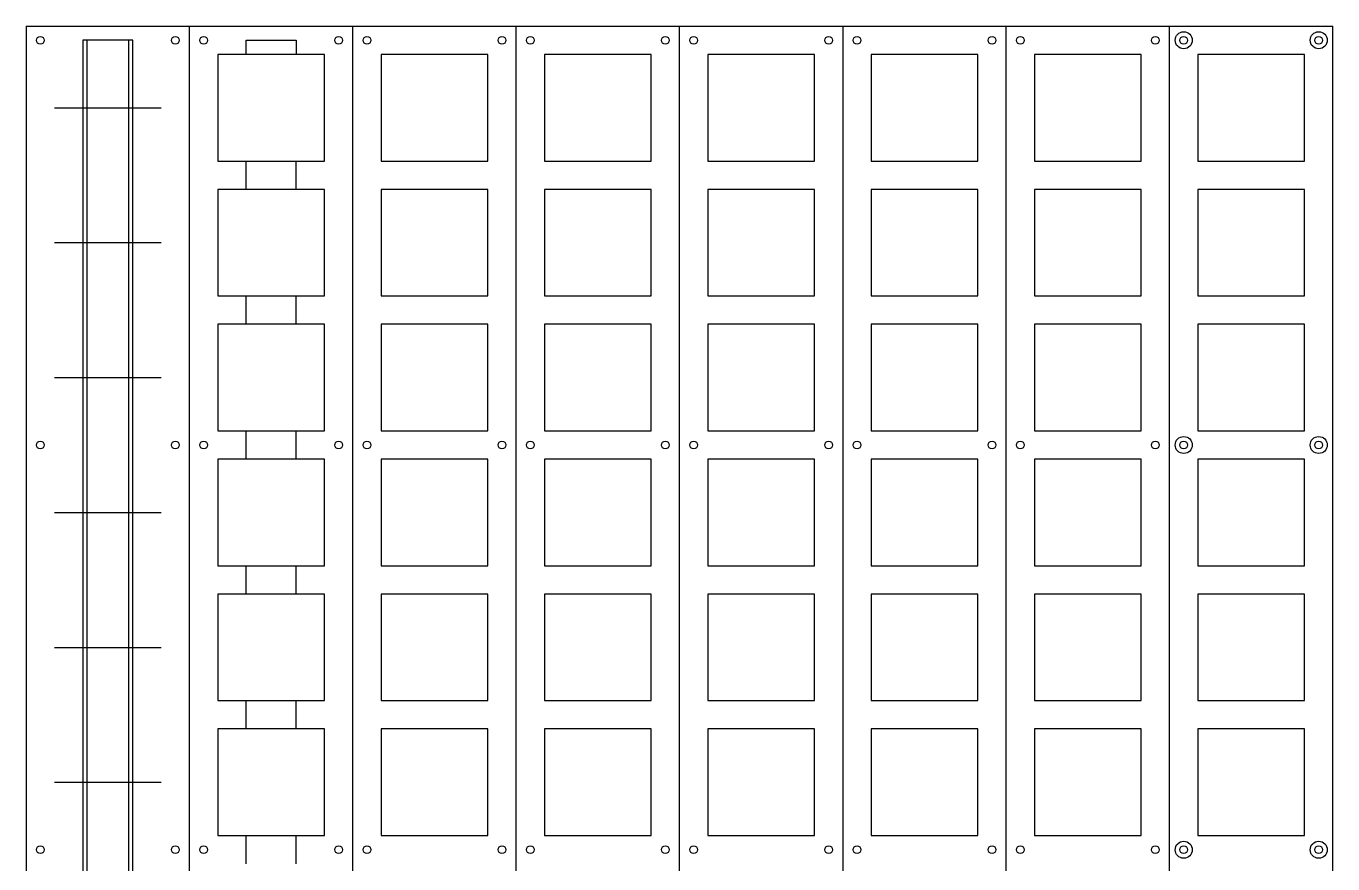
# Model space of a CAD drawing. Extents: x 0 to 323, y 0 to 407.
# Drawn here: x 0 to 322.6, y 200 to 407 of the extents above; entities that cross this region are included whole.
import ezdxf

# ---------------------------------------------------------------- set-up
doc = ezdxf.new("R2010")
doc.units = 0
for name, color, linetype in [('BORDER', 7, 'CONTINUOUS'), ('ENGRAVE-SCREWS', 1, 'CONTINUOUS'), ('GRID_LED', 6, 'CONTINUOUS'), ('LED_STRIP10', 4, 'CONTINUOUS'), ('LED_STRIP12', 4, 'CONTINUOUS'), ('SCREWS-BORDER', 3, 'CONTINUOUS'), ('STRIP_CUTS', 3, 'CONTINUOUS')]:
    doc.layers.add(name, color=color, linetype=linetype)

msp = doc.modelspace()

# ---------------------------------------------------------------- linework, layer by layer
at = {"layer": 'BORDER'}
for p, q in [((0, 406.96), (0, 0)), ((0, 406.96), (322.64, 406.96)), ((40.33, 0), (40.33, 406.96)), ((80.66, 0), (80.66, 406.96)), ((120.99, 0), (120.99, 406.96)), ((161.32, 0), (161.32, 406.96)), ((201.65, 406.96), (201.65, 0)), ((241.98, 0), (241.98, 406.96)), ((282.31, 0), (282.31, 406.96)), ((322.64, 0), (322.64, 406.96))]:
    msp.add_line(p, q, dxfattribs=at)
at = {"layer": 'ENGRAVE-SCREWS'}
for centre in [(285.81, 403.46), (319.14, 403.46), (285.81, 303.47), (319.14, 303.47), (285.81, 203.48), (319.14, 203.48)]:
    msp.add_circle(centre, 2.1, dxfattribs=at)
at = {"layer": 'GRID_LED'}
for p, q in [((47.33, 399.96), (47.33, 373.63)), ((73.66, 399.96), (47.33, 399.96)), ((73.66, 373.63), (73.66, 399.96)), ((87.66, 399.96), (87.66, 373.63)), ((113.99, 399.96), (87.66, 399.96)), ((113.99, 373.63), (113.99, 399.96)), ((127.99, 399.96), (127.99, 373.63)), ((154.32, 399.96), (127.99, 399.96)), ((154.32, 373.63), (154.32, 399.96)), ((168.32, 399.96), (168.32, 373.63)), ((194.65, 399.96), (168.32, 399.96)), ((194.65, 373.63), (194.65, 399.96)), ((208.65, 399.96), (208.65, 373.63)), ((234.98, 399.96), (208.65, 399.96)), ((234.98, 373.63), (234.98, 399.96)), ((248.98, 399.96), (248.98, 373.63)), ((275.31, 399.96), (248.98, 399.96)), ((275.31, 373.63), (275.31, 399.96)), ((289.31, 399.96), (289.31, 373.63)), ((315.64, 399.96), (289.31, 399.96)), ((315.64, 373.63), (315.64, 399.96)), ((47.33, 373.63), (73.66, 373.63)), ((87.66, 373.63), (113.99, 373.63)), ((127.99, 373.63), (154.32, 373.63)), ((168.32, 373.63), (194.65, 373.63)), ((208.65, 373.63), (234.98, 373.63)), ((248.98, 373.63), (275.31, 373.63)), ((289.31, 373.63), (315.64, 373.63)), ((47.33, 366.63), (47.33, 340.3)), ((73.66, 366.63), (47.33, 366.63)), ((73.66, 340.3), (73.66, 366.63)), ((87.66, 366.63), (87.66, 340.3)), ((113.99, 366.63), (87.66, 366.63)), ((113.99, 340.3), (113.99, 366.63)), ((127.99, 366.63), (127.99, 340.3)), ((154.32, 366.63), (127.99, 366.63)), ((154.32, 340.3), (154.32, 366.63)), ((168.32, 366.63), (168.32, 340.3)), ((194.65, 366.63), (168.32, 366.63)), ((194.65, 340.3), (194.65, 366.63)), ((208.65, 366.63), (208.65, 340.3)), ((234.98, 366.63), (208.65, 366.63)), ((234.98, 340.3), (234.98, 366.63)), ((248.98, 366.63), (248.98, 340.3)), ((275.31, 366.63), (248.98, 366.63)), ((275.31, 340.3), (275.31, 366.63)), ((289.31, 366.63), (289.31, 340.3)), ((315.64, 366.63), (289.31, 366.63)), ((315.64, 340.3), (315.64, 366.63)), ((47.33, 340.3), (73.66, 340.3)), ((87.66, 340.3), (113.99, 340.3)), ((127.99, 340.3), (154.32, 340.3)), ((168.32, 340.3), (194.65, 340.3)), ((208.65, 340.3), (234.98, 340.3)), ((248.98, 340.3), (275.31, 340.3)), ((289.31, 340.3), (315.64, 340.3)), ((47.33, 333.3), (47.33, 306.97)), ((73.66, 333.3), (47.33, 333.3)), ((73.66, 306.97), (73.66, 333.3)), ((87.66, 333.3), (87.66, 306.97)), ((113.99, 333.3), (87.66, 333.3)), ((113.99, 306.97), (113.99, 333.3)), ((127.99, 333.3), (127.99, 306.97)), ((154.32, 333.3), (127.99, 333.3)), ((154.32, 306.97), (154.32, 333.3)), ((168.32, 333.3), (168.32, 306.97)), ((194.65, 333.3), (168.32, 333.3)), ((194.65, 306.97), (194.65, 333.3)), ((208.65, 333.3), (208.65, 306.97)), ((234.98, 333.3), (208.65, 333.3)), ((234.98, 306.97), (234.98, 333.3)), ((248.98, 333.3), (248.98, 306.97)), ((275.31, 333.3), (248.98, 333.3)), ((275.31, 306.97), (275.31, 333.3)), ((289.31, 333.3), (289.31, 306.97)), ((315.64, 333.3), (289.31, 333.3)), ((315.64, 306.97), (315.64, 333.3)), ((47.33, 306.97), (73.66, 306.97)), ((87.66, 306.97), (113.99, 306.97)), ((127.99, 306.97), (154.32, 306.97)), ((168.32, 306.97), (194.65, 306.97)), ((208.65, 306.97), (234.98, 306.97)), ((248.98, 306.97), (275.31, 306.97)), ((289.31, 306.97), (315.64, 306.97)), ((47.33, 299.97), (47.33, 273.64)), ((73.66, 299.97), (47.33, 299.97)), ((73.66, 273.64), (73.66, 299.97)), ((87.66, 299.97), (87.66, 273.64)), ((113.99, 299.97), (87.66, 299.97)), ((113.99, 273.64), (113.99, 299.97)), ((127.99, 299.97), (127.99, 273.64)), ((154.32, 299.97), (127.99, 299.97)), ((154.32, 273.64), (154.32, 299.97)), ((168.32, 299.97), (168.32, 273.64)), ((194.65, 299.97), (168.32, 299.97)), ((194.65, 273.64), (194.65, 299.97)), ((208.65, 299.97), (208.65, 273.64)), ((234.98, 299.97), (208.65, 299.97)), ((234.98, 273.64), (234.98, 299.97)), ((248.98, 299.97), (248.98, 273.64)), ((275.31, 299.97), (248.98, 299.97)), ((275.31, 273.64), (275.31, 299.97)), ((289.31, 299.97), (289.31, 273.64)), ((315.64, 299.97), (289.31, 299.97)), ((315.64, 273.64), (315.64, 299.97)), ((47.33, 273.64), (73.66, 273.64)), ((87.66, 273.64), (113.99, 273.64)), ((127.99, 273.64), (154.32, 273.64)), ((168.32, 273.64), (194.65, 273.64)), ((208.65, 273.64), (234.98, 273.64)), ((248.98, 273.64), (275.31, 273.64)), ((289.31, 273.64), (315.64, 273.64)), ((47.33, 266.64), (47.33, 240.31)), ((73.66, 266.64), (47.33, 266.64)), ((73.66, 240.31), (73.66, 266.64)), ((87.66, 266.64), (87.66, 240.31)), ((113.99, 266.64), (87.66, 266.64)), ((113.99, 240.31), (113.99, 266.64)), ((127.99, 266.64), (127.99, 240.31)), ((154.32, 266.64), (127.99, 266.64)), ((154.32, 240.31), (154.32, 266.64)), ((168.32, 266.64), (168.32, 240.31)), ((194.65, 266.64), (168.32, 266.64)), ((194.65, 240.31), (194.65, 266.64)), ((208.65, 266.64), (208.65, 240.31)), ((234.98, 266.64), (208.65, 266.64)), ((234.98, 240.31), (234.98, 266.64)), ((248.98, 266.64), (248.98, 240.31)), ((275.31, 266.64), (248.98, 266.64)), ((275.31, 240.31), (275.31, 266.64)), ((289.31, 266.64), (289.31, 240.31)), ((315.64, 266.64), (289.31, 266.64)), ((315.64, 240.31), (315.64, 266.64)), ((47.33, 240.31), (73.66, 240.31)), ((87.66, 240.31), (113.99, 240.31)), ((127.99, 240.31), (154.32, 240.31)), ((168.32, 240.31), (194.65, 240.31)), ((208.65, 240.31), (234.98, 240.31)), ((248.98, 240.31), (275.31, 240.31)), ((289.31, 240.31), (315.64, 240.31)), ((47.33, 233.31), (47.33, 206.98)), ((73.66, 233.31), (47.33, 233.31)), ((73.66, 206.98), (73.66, 233.31)), ((87.66, 233.31), (87.66, 206.98)), ((113.99, 233.31), (87.66, 233.31)), ((113.99, 206.98), (113.99, 233.31)), ((127.99, 233.31), (127.99, 206.98)), ((154.32, 233.31), (127.99, 233.31)), ((154.32, 206.98), (154.32, 233.31)), ((168.32, 233.31), (168.32, 206.98)), ((194.65, 233.31), (168.32, 233.31)), ((194.65, 206.98), (194.65, 233.31)), ((208.65, 233.31), (208.65, 206.98)), ((234.98, 233.31), (208.65, 233.31)), ((234.98, 206.98), (234.98, 233.31)), ((248.98, 233.31), (248.98, 206.98)), ((275.31, 233.31), (248.98, 233.31)), ((275.31, 206.98), (275.31, 233.31)), ((289.31, 233.31), (289.31, 206.98)), ((315.64, 233.31), (289.31, 233.31)), ((315.64, 206.98), (315.64, 233.31)), ((47.33, 206.98), (73.66, 206.98)), ((87.66, 206.98), (113.99, 206.98)), ((127.99, 206.98), (154.32, 206.98)), ((168.32, 206.98), (194.65, 206.98)), ((208.65, 206.98), (234.98, 206.98)), ((248.98, 206.98), (275.31, 206.98)), ((289.31, 206.98), (315.64, 206.98))]:
    msp.add_line(p, q, dxfattribs=at)
at = {"layer": 'LED_STRIP10'}
for p, q in [((25.37, 403.46), (14.97, 403.46)), ((14.97, 403.46), (14.97, 103.49)), ((25.37, 103.49), (25.37, 403.46)), ((7, 386.8), (33.33, 386.8)), ((7, 353.46), (33.33, 353.46)), ((7, 320.13), (33.33, 320.13)), ((7, 286.81), (33.33, 286.81)), ((7, 253.47), (33.33, 253.47)), ((7, 220.15), (33.33, 220.15))]:
    msp.add_line(p, q, dxfattribs=at)
at = {"layer": 'LED_STRIP12'}
for p, q in [((26.37, 403.46), (13.97, 403.46)), ((13.97, 403.46), (13.97, 103.49)), ((26.37, 103.49), (26.37, 403.46))]:
    msp.add_line(p, q, dxfattribs=at)
at = {"layer": 'SCREWS-BORDER'}
for centre in [(3.5, 403.46), (36.83, 403.46), (43.83, 403.46), (77.16, 403.46), (84.16, 403.46), (117.49, 403.46), (124.49, 403.46), (157.82, 403.46), (164.82, 403.46), (198.15, 403.46), (205.15, 403.46), (238.48, 403.46), (245.48, 403.46), (278.81, 403.46), (285.81, 403.46), (319.14, 403.46), (3.5, 303.47), (36.83, 303.47), (43.83, 303.47), (77.16, 303.47), (84.16, 303.47), (117.49, 303.47), (124.49, 303.47), (157.82, 303.47), (164.82, 303.47), (198.15, 303.47), (205.15, 303.47), (238.48, 303.47), (245.48, 303.47), (278.81, 303.47), (285.81, 303.47), (319.14, 303.47), (3.5, 203.48), (36.83, 203.48), (43.83, 203.48), (77.16, 203.48), (84.16, 203.48), (117.49, 203.48), (124.49, 203.48), (157.82, 203.48), (164.82, 203.48), (198.15, 203.48), (205.15, 203.48), (238.48, 203.48), (245.48, 203.48), (278.81, 203.48), (285.81, 203.48), (319.14, 203.48)]:
    msp.add_circle(centre, 0.95, dxfattribs=at)
at = {"layer": 'STRIP_CUTS'}
for p, q in [((54.3, 403.46), (66.7, 403.46)), ((54.3, 399.96), (54.3, 403.46)), ((66.7, 403.46), (66.7, 399.96)), ((54.3, 366.63), (54.3, 373.63)), ((66.7, 366.63), (66.7, 373.63)), ((54.3, 333.3), (54.3, 340.3)), ((66.7, 333.3), (66.7, 340.3)), ((54.3, 299.97), (54.3, 306.97)), ((66.7, 299.97), (66.7, 306.97)), ((54.3, 266.64), (54.3, 273.64)), ((66.7, 266.64), (66.7, 273.64)), ((54.3, 233.31), (54.3, 240.31)), ((66.7, 233.31), (66.7, 240.31)), ((54.3, 199.98), (54.3, 206.98)), ((66.7, 199.98), (66.7, 206.98))]:
    msp.add_line(p, q, dxfattribs=at)

doc.saveas('drawing.dxf')
